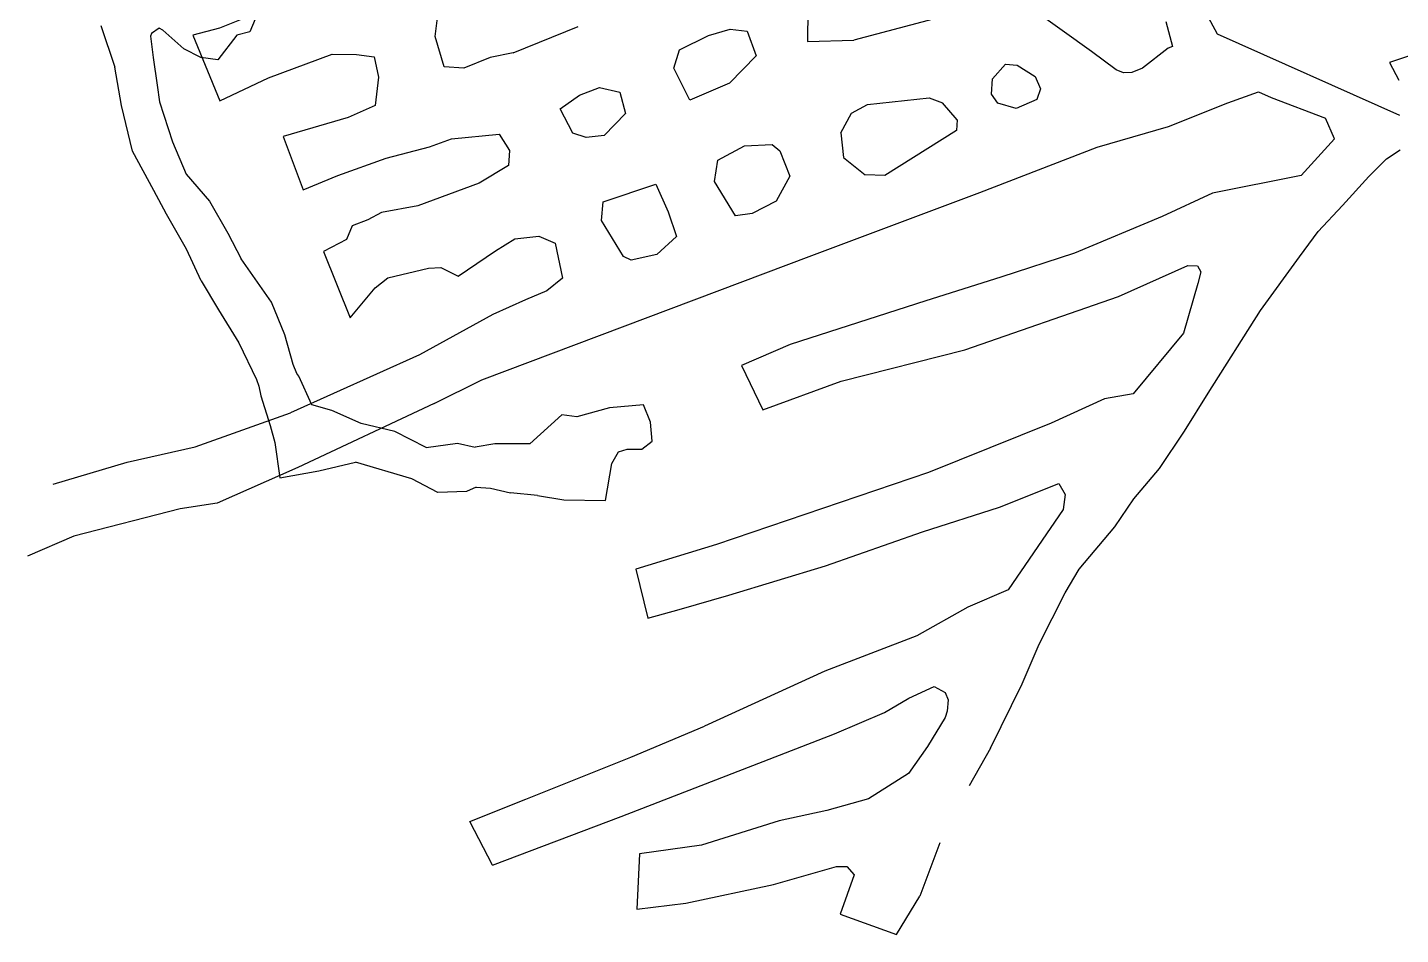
# Model space of a CAD drawing. Extents: x 539064 to 539891, y 4477666 to 4478116.
# Drawn here: x 539132.6 to 539243.8, y 4477666.4 to 4477739.8 of the extents above; entities that cross this region are included whole.
import ezdxf

# ---------------------------------------------------------------- set-up
doc = ezdxf.new("R2010")
doc.units = 0
doc.header["$MEASUREMENT"] = 0
doc.linetypes.add('DUZ', pattern=[500, 500])
for name, color, linetype in [('GEOFENCE', 90, 'DUZ'), ('KAT_1450', 236, 'DUZ'), ('KAT_1460', 13, 'DUZ')]:
    doc.layers.add(name, color=color, linetype=linetype)

msp = doc.modelspace()

# ---------------------------------------------------------------- linework, layer by layer
at = {"layer": 'GEOFENCE', "linetype": 'Continuous'}
for p, q in [((539226.95, 4477742.96, 1442.68), (539228.9, 4477739.32, 1451.79)), ((539228.9, 4477739.32, 1451.79), (539243.67, 4477732.75, 1450.72))]:
    msp.add_line(p, q, dxfattribs=at)
at = {"layer": 'KAT_1450'}
for p, q in [((539151.36, 4477741.07, 1454.49), (539148.11, 4477739.79, 1456.3)), ((539165.57, 4477739.11, 1453.45), (539165.86, 4477741.27, 1453.61)), ((539195.76, 4477741.26, 1453.38), (539195.72, 4477738.71, 1453.28)), ((539205.92, 4477740.51, 1453.18), (539199.49, 4477738.8, 1453.28)), ((539218.72, 4477737.89, 1453.31), (539213.99, 4477741.29, 1453.26)), ((539224.76, 4477740.33, 1453.06), (539225.29, 4477738.3, 1452.81)), ((539148.11, 4477739.79, 1456.3), (539145.96, 4477739.21, 1456.42)), ((539145.96, 4477739.21, 1456.42), (539148.13, 4477733.89, 1456.51)), ((539166.31, 4477736.64, 1453.46), (539165.57, 4477739.11, 1453.45)), ((539171.91, 4477737.78, 1453.35), (539177.17, 4477739.93, 1454.8)), ((539185.37, 4477738.03, 1453.35), (539187.72, 4477739.18, 1453.35)), ((539187.72, 4477739.18, 1453.35), (539189.46, 4477739.7, 1453.35)), ((539189.46, 4477739.7, 1453.35), (539190.84, 4477739.54, 1453.35)), ((539190.84, 4477739.54, 1453.35), (539191.58, 4477737.55, 1453.35)), ((539249.3, 4477739.13, 1451.61), (539242.86, 4477737, 1451.56)), ((539184.91, 4477736.55, 1453.6), (539185.37, 4477738.03, 1453.35)), ((539195.72, 4477738.71, 1453.28), (539199.49, 4477738.8, 1453.28)), ((539224.93, 4477738.16, 1452.94), (539222.85, 4477736.54, 1452.94)), ((539225.29, 4477738.3, 1452.81), (539224.93, 4477738.16, 1452.94)), ((539152.09, 4477735.75, 1456.35), (539157.24, 4477737.68, 1454.1)), ((539157.24, 4477737.68, 1454.1), (539159.21, 4477737.66, 1453.82)), ((539159.21, 4477737.66, 1453.82), (539160.65, 4477737.46, 1453.79)), ((539160.65, 4477737.46, 1453.79), (539160.99, 4477735.81, 1453.48)), ((539170.04, 4477737.41, 1453.25), (539167.91, 4477736.55, 1453.35)), ((539171.91, 4477737.78, 1453.35), (539170.04, 4477737.41, 1453.25)), ((539191.58, 4477737.55, 1453.35), (539189.41, 4477735.33, 1453.57)), ((539210.71, 4477735.68, 1453.12), (539211.77, 4477736.88, 1452.99)), ((539211.77, 4477736.88, 1452.99), (539212.7, 4477736.8, 1453.25)), ((539220.72, 4477736.4, 1453.02), (539218.72, 4477737.89, 1453.31)), ((539242.86, 4477737, 1451.56), (539243.61, 4477735.56, 1450.49)), ((539160.99, 4477735.81, 1453.48), (539160.71, 4477733.53, 1453.38)), ((539167.91, 4477736.55, 1453.35), (539166.31, 4477736.64, 1453.46)), ((539186.19, 4477733.96, 1453.72), (539184.91, 4477736.55, 1453.6)), ((539212.7, 4477736.8, 1453.25), (539214.18, 4477735.86, 1453.28)), ((539214.18, 4477735.86, 1453.28), (539214.6, 4477734.87, 1453.36)), ((539221.31, 4477736.16, 1452.94), (539220.72, 4477736.4, 1453.02)), ((539221.99, 4477736.2, 1452.94), (539221.31, 4477736.16, 1452.94)), ((539222.85, 4477736.54, 1452.94), (539221.99, 4477736.2, 1452.94)), ((539148.13, 4477733.89, 1456.51), (539152.09, 4477735.75, 1456.35)), ((539177.28, 4477734.36, 1453.23), (539178.88, 4477734.99, 1453.22)), ((539178.88, 4477734.99, 1453.22), (539180.54, 4477734.6, 1453.65)), ((539189.41, 4477735.33, 1453.57), (539186.19, 4477733.96, 1453.72)), ((539210.62, 4477734.45, 1452.99), (539210.71, 4477735.68, 1453.12)), ((539214.6, 4477734.87, 1453.36), (539214.3, 4477734.01, 1453.35)), ((539175.7, 4477733.26, 1453.19), (539177.28, 4477734.36, 1453.23)), ((539180.54, 4477734.6, 1453.65), (539180.99, 4477732.86, 1454)), ((539199.3, 4477732.89, 1453.24), (539200.59, 4477733.61, 1453.3)), ((539200.59, 4477733.61, 1453.3), (539205.59, 4477734.13, 1453.26)), ((539205.59, 4477734.13, 1453.26), (539206.67, 4477733.74, 1453.3)), ((539207.85, 4477732.35, 1453.04), (539206.67, 4477733.74, 1453.3)), ((539211.15, 4477733.71, 1452.89), (539210.62, 4477734.45, 1452.99)), ((539212.63, 4477733.28, 1452.89), (539211.15, 4477733.71, 1452.89)), ((539214.3, 4477734.01, 1453.35), (539212.63, 4477733.28, 1452.89)), ((539224.96, 4477731.83, 1452.83), (539229.76, 4477733.73, 1452.49)), ((539229.76, 4477733.73, 1452.49), (539232.24, 4477734.62, 1452.13)), ((539232.24, 4477734.62, 1452.13), (539233.27, 4477734.16, 1451.59)), ((539233.27, 4477734.16, 1451.59), (539237.69, 4477732.5, 1450.99)), ((539158.54, 4477732.55, 1453.31), (539153.28, 4477731, 1453.77)), ((539160.71, 4477733.53, 1453.38), (539158.54, 4477732.55, 1453.31)), ((539176.72, 4477731.29, 1454.18), (539175.7, 4477733.26, 1453.19)), ((539180.99, 4477732.86, 1454), (539179.27, 4477731.1, 1454.22)), ((539198.44, 4477731.31, 1453.25), (539199.3, 4477732.89, 1453.24)), ((539238.42, 4477730.81, 1450.95), (539237.69, 4477732.5, 1450.99)), ((539198.44, 4477731.31, 1453.25), (539198.65, 4477729.3, 1453.26)), ((539207.8, 4477731.5, 1452.89), (539201.99, 4477727.85, 1453.26)), ((539207.85, 4477732.35, 1453.04), (539207.8, 4477731.5, 1452.89)), ((539219.19, 4477730.15, 1452.98), (539224.96, 4477731.83, 1452.83)), ((539153.28, 4477731, 1453.77), (539154.88, 4477726.68, 1453.54)), ((539165.11, 4477730.17, 1453.4), (539166.89, 4477730.83, 1453.44)), ((539166.89, 4477730.83, 1453.44), (539170.75, 4477731.2, 1453.2)), ((539170.75, 4477731.2, 1453.2), (539171.61, 4477729.88, 1454.48)), ((539177.81, 4477730.92, 1454.19), (539176.72, 4477731.29, 1454.18)), ((539179.27, 4477731.1, 1454.22), (539177.81, 4477730.92, 1454.19)), ((539188.46, 4477729.08, 1453.6), (539190.63, 4477730.24, 1453.4)), ((539190.63, 4477730.24, 1453.4), (539192.88, 4477730.36, 1453.25)), ((539192.88, 4477730.36, 1453.25), (539193.49, 4477729.86, 1453.25)), ((539238.42, 4477730.81, 1450.95), (539235.7, 4477727.86, 1451.25)), ((539157.69, 4477727.85, 1453.49), (539161.6, 4477729.26, 1453.38)), ((539161.6, 4477729.26, 1453.38), (539165.11, 4477730.17, 1453.4)), ((539171.61, 4477729.88, 1454.48), (539171.53, 4477728.66, 1454.15)), ((539193.49, 4477729.86, 1453.25), (539194.3, 4477727.8, 1453.26)), ((539198.65, 4477729.3, 1453.26), (539200.4, 4477727.89, 1455.32)), ((539209.69, 4477726.48, 1453.19), (539219.19, 4477730.15, 1452.98)), ((539241.18, 4477727.77, 1450.95), (539242.63, 4477729.21, 1450.95)), ((539242.63, 4477729.21, 1450.95), (539243.73, 4477729.94, 1450.95)), ((539171.53, 4477728.66, 1454.15), (539169.15, 4477727.22, 1454.4)), ((539188.21, 4477727.37, 1453.6), (539188.46, 4477729.08, 1453.6)), ((539154.88, 4477726.68, 1453.54), (539157.69, 4477727.85, 1453.49)), ((539169.15, 4477727.22, 1454.4), (539164.18, 4477725.38, 1454.32)), ((539179.19, 4477725.71, 1454.2), (539183.45, 4477727.16, 1454.2)), ((539183.45, 4477727.16, 1454.2), (539184.46, 4477724.9, 1453.8)), ((539189.89, 4477724.57, 1453.26), (539188.21, 4477727.37, 1453.6)), ((539194.3, 4477727.8, 1453.26), (539193.19, 4477725.78, 1453.26)), ((539201.99, 4477727.85, 1453.26), (539200.4, 4477727.89, 1455.32)), ((539235.7, 4477727.86, 1451.25), (539228.53, 4477726.43, 1451.53)), ((539239.05, 4477725.41, 1451.25), (539241.18, 4477727.77, 1450.95)), ((539193.19, 4477725.78, 1453.26), (539191.26, 4477724.78, 1453.26)), ((539196.08, 4477721.38, 1453.3), (539209.69, 4477726.48, 1453.19)), ((539228.53, 4477726.43, 1451.53), (539224.44, 4477724.53, 1451.77)), ((539161.23, 4477724.85, 1454.44), (539160.13, 4477724.25, 1454.39)), ((539164.18, 4477725.38, 1454.32), (539161.23, 4477724.85, 1454.44)), ((539179.05, 4477724.2, 1453.7), (539179.19, 4477725.71, 1454.2)), ((539184.46, 4477724.9, 1453.8), (539185.11, 4477722.9, 1453.26)), ((539191.26, 4477724.78, 1453.26), (539189.89, 4477724.57, 1453.26)), ((539237.08, 4477723.3, 1451.51), (539239.05, 4477725.41, 1451.25)), ((539158.86, 4477723.78, 1454.3), (539158.4, 4477722.66, 1454.38)), ((539160.13, 4477724.25, 1454.39), (539158.86, 4477723.78, 1454.3)), ((539180.82, 4477721.3, 1453.26), (539179.05, 4477724.2, 1453.7)), ((539224.44, 4477724.53, 1451.77), (539217.36, 4477721.55, 1452.06)), ((539158.4, 4477722.66, 1454.38), (539156.55, 4477721.7, 1454.39)), ((539170.47, 4477721.75, 1454.64), (539172.04, 4477722.71, 1454.5)), ((539172.04, 4477722.71, 1454.5), (539173.97, 4477722.94, 1454.4)), ((539173.97, 4477722.94, 1454.4), (539175.29, 4477722.36, 1453.7)), ((539185.11, 4477722.9, 1453.26), (539183.54, 4477721.45, 1453.26)), ((539235.56, 4477721.27, 1451.54), (539237.08, 4477723.3, 1451.51)), ((539156.55, 4477721.7, 1454.39), (539158.71, 4477716.31, 1454.62)), ((539167.43, 4477719.7, 1454.52), (539170.47, 4477721.75, 1454.64)), ((539169.35, 4477711.3, 1453.23), (539196.08, 4477721.38, 1453.3)), ((539175.29, 4477722.36, 1453.7), (539175.9, 4477719.52, 1453.26)), ((539183.54, 4477721.45, 1453.26), (539181.44, 4477720.98, 1453.26)), ((539217.36, 4477721.55, 1452.06), (539211.38, 4477719.62, 1452.15)), ((539161.76, 4477719.57, 1454.6), (539165.05, 4477720.35, 1454.59)), ((539165.05, 4477720.35, 1454.59), (539166.04, 4477720.4, 1454.63)), ((539166.04, 4477720.4, 1454.63), (539167.43, 4477719.7, 1454.52)), ((539181.44, 4477720.98, 1453.26), (539180.82, 4477721.3, 1453.26)), ((539220.92, 4477718.05, 1452.01), (539226.53, 4477720.55, 1451.77)), ((539226.53, 4477720.55, 1451.77), (539227.32, 4477720.53, 1451.68)), ((539227.32, 4477720.53, 1451.68), (539227.57, 4477720.04, 1451.46)), ((539232.41, 4477716.9, 1451.49), (539235.56, 4477721.27, 1451.54)), ((539160.72, 4477718.76, 1454.34), (539161.76, 4477719.57, 1454.6)), ((539175.9, 4477719.52, 1453.26), (539174.61, 4477718.5, 1453.26)), ((539211.38, 4477719.62, 1452.15), (539205.32, 4477717.7, 1452)), ((539227.35, 4477719.1, 1451.49), (539226.19, 4477715.07, 1451.6)), ((539227.57, 4477720.04, 1451.46), (539227.35, 4477719.1, 1451.49)), ((539158.71, 4477716.31, 1454.62), (539160.72, 4477718.76, 1454.34)), ((539174.61, 4477718.5, 1453.26), (539172.9, 4477717.79, 1453.26)), ((539208.46, 4477713.73, 1452.04), (539220.92, 4477718.05, 1452.01)), ((539172.9, 4477717.79, 1453.26), (539170.25, 4477716.6, 1453.24)), ((539205.32, 4477717.7, 1452), (539194.33, 4477714.15, 1451.89)), ((539228.18, 4477710.21, 1451.67), (539232.41, 4477716.9, 1451.49)), ((539170.25, 4477716.6, 1453.24), (539164.32, 4477713.32, 1453.22)), ((539226.19, 4477715.07, 1451.6), (539222.09, 4477710.16, 1451.64)), ((539194.33, 4477714.15, 1451.89), (539190.4, 4477712.45, 1451.89)), ((539198.46, 4477711.2, 1451.89), (539208.46, 4477713.73, 1452.04)), ((539164.32, 4477713.32, 1453.22), (539153.86, 4477708.61, 1453.1)), ((539190.4, 4477712.45, 1451.89), (539192.12, 4477708.86, 1451.89)), ((539165.49, 4477709.39, 1452.97), (539169.35, 4477711.3, 1453.23)), ((539192.12, 4477708.86, 1451.89), (539198.46, 4477711.2, 1451.89)), ((539226.26, 4477707.15, 1451.64), (539228.18, 4477710.21, 1451.67)), ((539165.49, 4477709.39, 1452.97), (539154.45, 4477704.2, 1453.13)), ((539219.77, 4477709.77, 1451.58), (539215.47, 4477707.78, 1451.58)), ((539222.09, 4477710.16, 1451.64), (539219.77, 4477709.77, 1451.58)), ((539146.15, 4477705.86, 1453.09), (539153.86, 4477708.61, 1453.1)), ((539215.47, 4477707.78, 1451.58), (539205.54, 4477703.8, 1451.83)), ((539224.24, 4477704.11, 1451.59), (539226.26, 4477707.15, 1451.64)), ((539140.64, 4477704.62, 1452.98), (539146.15, 4477705.86, 1453.09)), ((539134.65, 4477702.85, 1452.83), (539140.64, 4477704.62, 1452.98)), ((539154.45, 4477704.2, 1453.13), (539147.94, 4477701.3, 1453.1)), ((539205.54, 4477703.8, 1451.83), (539188.37, 4477697.97, 1451.84)), ((539222.17, 4477701.66, 1451.54), (539224.24, 4477704.11, 1451.59)), ((539211.27, 4477700.99, 1451.81), (539216.08, 4477702.89, 1451.58)), ((539216.08, 4477702.89, 1451.58), (539216.6, 4477702.02, 1451.54)), ((539147.94, 4477701.3, 1453.1), (539144.92, 4477700.85, 1453.04)), ((539216.6, 4477702.02, 1451.54), (539216.43, 4477700.79, 1451.54)), ((539220.61, 4477699.38, 1451.54), (539222.17, 4477701.66, 1451.54)), ((539144.92, 4477700.85, 1453.04), (539136.32, 4477698.64, 1452.83)), ((539205.04, 4477698.97, 1451.83), (539211.27, 4477700.99, 1451.81)), ((539216.43, 4477700.79, 1451.54), (539211.97, 4477694.28, 1451.62)), ((539217.73, 4477695.96, 1451.57), (539220.61, 4477699.38, 1451.54)), ((539136.32, 4477698.64, 1452.83), (539132.57, 4477697.02, 1452.83)), ((539188.37, 4477697.97, 1451.84), (539181.82, 4477695.95, 1451.85)), ((539197.19, 4477696.24, 1451.82), (539205.04, 4477698.97, 1451.83)), ((539181.82, 4477695.95, 1451.85), (539182.8, 4477691.98, 1451.85)), ((539189.36, 4477693.85, 1451.84), (539197.19, 4477696.24, 1451.82)), ((539216.61, 4477694.05, 1451.6), (539217.73, 4477695.96, 1451.57)), ((539185.34, 4477692.68, 1451.85), (539189.36, 4477693.85, 1451.84)), ((539211.97, 4477694.28, 1451.62), (539208.71, 4477692.88, 1451.56)), ((539214.49, 4477689.89, 1451.62), (539216.61, 4477694.05, 1451.6)), ((539182.8, 4477691.98, 1451.85), (539185.34, 4477692.68, 1451.85)), ((539208.71, 4477692.88, 1451.56), (539204.59, 4477690.57, 1451.6)), ((539204.59, 4477690.57, 1451.6), (539197.14, 4477687.69, 1451.76)), ((539213.12, 4477686.67, 1451.55), (539214.49, 4477689.89, 1451.62)), ((539197.14, 4477687.69, 1451.76), (539187.38, 4477683.23, 1452.19)), ((539203.94, 4477685.5, 1451.64), (539205.99, 4477686.46, 1451.6)), ((539205.99, 4477686.46, 1451.6), (539206.88, 4477685.96, 1451.54)), ((539206.88, 4477685.96, 1451.54), (539207.11, 4477685.36, 1451.54)), ((539210.56, 4477681.45, 1451.54), (539213.12, 4477686.67, 1451.55)), ((539201.97, 4477684.36, 1451.69), (539203.94, 4477685.5, 1451.64)), ((539207.11, 4477685.36, 1451.54), (539207.05, 4477684.46, 1451.54)), ((539197.93, 4477682.62, 1451.79), (539201.97, 4477684.36, 1451.69)), ((539206.89, 4477683.93, 1451.54), (539205.45, 4477681.6, 1451.52)), ((539207.05, 4477684.46, 1451.54), (539206.89, 4477683.93, 1451.54)), ((539181.42, 4477680.74, 1452.22), (539187.38, 4477683.23, 1452.19)), ((539192.62, 4477680.58, 1452.06), (539197.93, 4477682.62, 1451.79)), ((539205.45, 4477681.6, 1451.52), (539203.9, 4477679.41, 1451.51)), ((539210.56, 4477681.45, 1451.54), (539208.83, 4477678.4, 1451.51)), ((539172.91, 4477677.32, 1452.23), (539181.42, 4477680.74, 1452.22)), ((539180.65, 4477675.91, 1452.23), (539192.62, 4477680.58, 1452.06)), ((539203.9, 4477679.41, 1451.51), (539200.66, 4477677.36, 1451.53)), ((539168.39, 4477675.52, 1452.23), (539172.91, 4477677.32, 1452.23)), ((539200.66, 4477677.36, 1451.53), (539197.29, 4477676.4, 1451.61)), ((539170.23, 4477671.99, 1452.23), (539180.65, 4477675.91, 1452.23)), ((539197.29, 4477676.4, 1451.61), (539193.43, 4477675.56, 1451.77)), ((539170.23, 4477671.99, 1452.23), (539168.39, 4477675.52, 1452.23)), ((539193.43, 4477675.56, 1451.77), (539187.14, 4477673.59, 1452.06)), ((539187.14, 4477673.59, 1452.06), (539182.13, 4477672.89, 1452.22)), ((539206.44, 4477673.79, 1451.5), (539204.83, 4477669.48, 1451.49)), ((539182.13, 4477672.89, 1452.22), (539181.91, 4477668.42, 1452.22)), ((539192.97, 4477670.41, 1451.84), (539198.08, 4477671.88, 1451.61)), ((539198.08, 4477671.88, 1451.61), (539198.92, 4477671.88, 1451.53)), ((539198.92, 4477671.88, 1451.53), (539199.52, 4477671.21, 1451.49)), ((539185.89, 4477668.9, 1452.16), (539192.97, 4477670.41, 1451.84)), ((539199.52, 4477671.21, 1451.49), (539198.37, 4477668.01, 1451.49)), ((539202.95, 4477666.36, 1451.49), (539204.83, 4477669.48, 1451.49)), ((539181.91, 4477668.42, 1452.22), (539185.89, 4477668.9, 1452.16)), ((539198.37, 4477668.01, 1451.49), (539202.95, 4477666.36, 1451.49))]:
    msp.add_line(p, q, dxfattribs=at)
at = {"layer": 'KAT_1460'}
for p, q in [((539151.21, 4477741.03, 1476.97), (539150.57, 4477739.48, 1477.08)), ((539138.5, 4477740, 1477.22), (539139.63, 4477736.63, 1477.79)), ((539142.61, 4477739.36, 1477.45), (539142.54, 4477739.13, 1477.52)), ((539142.54, 4477739.13, 1477.52), (539142.75, 4477737.41, 1477.61)), ((539143.23, 4477739.78, 1477.29), (539142.61, 4477739.36, 1477.45)), ((539143.53, 4477739.63, 1477.29), (539143.23, 4477739.78, 1477.29)), ((539145.23, 4477738.11, 1477.3), (539143.53, 4477739.63, 1477.29)), ((539149.51, 4477739.23, 1477.09), (539147.97, 4477737.23, 1477.37)), ((539150.57, 4477739.48, 1477.08), (539149.51, 4477739.23, 1477.09)), ((539146.6, 4477737.42, 1477.34), (539145.23, 4477738.11, 1477.3)), ((539142.75, 4477737.41, 1477.61), (539143.07, 4477735.16, 1478.18)), ((539147.97, 4477737.23, 1477.37), (539146.6, 4477737.42, 1477.34)), ((539140.18, 4477733.51, 1478.25), (539139.63, 4477736.63, 1477.79)), ((539143.07, 4477735.16, 1478.18), (539143.26, 4477733.83, 1478.36)), ((539143.26, 4477733.83, 1478.36), (539144.3, 4477730.58, 1478.74)), ((539141.08, 4477729.81, 1478.81), (539140.18, 4477733.51, 1478.25)), ((539144.3, 4477730.58, 1478.74), (539145.41, 4477727.96, 1479.16)), ((539142.79, 4477726.63, 1479.09), (539141.08, 4477729.81, 1478.81)), ((539145.41, 4477727.96, 1479.16), (539147.32, 4477725.76, 1479.42)), ((539143.83, 4477724.73, 1479.12), (539142.79, 4477726.63, 1479.09)), ((539147.32, 4477725.76, 1479.42), (539148.79, 4477723.18, 1479.72)), ((539145.45, 4477721.87, 1479.58), (539143.83, 4477724.73, 1479.12)), ((539148.79, 4477723.18, 1479.72), (539149.87, 4477721.11, 1479.95)), ((539146.64, 4477719.31, 1479.8), (539145.45, 4477721.87, 1479.58)), ((539152.34, 4477717.6, 1480.45), (539149.87, 4477721.11, 1479.95)), ((539146.64, 4477719.31, 1479.8), (539148.03, 4477716.97, 1480.32)), ((539148.03, 4477716.97, 1480.32), (539149.69, 4477714.3, 1480.68)), ((539153.41, 4477714.95, 1480.79), (539152.34, 4477717.6, 1480.45)), ((539154.09, 4477712.54, 1481), (539153.41, 4477714.95, 1480.79)), ((539149.69, 4477714.3, 1480.68), (539151.1, 4477711.32, 1480.93)), ((539154.38, 4477711.82, 1481.23), (539154.09, 4477712.54, 1481)), ((539151.1, 4477711.32, 1480.93), (539151.31, 4477710.77, 1481.16)), ((539154.55, 4477711.6, 1481.21), (539154.38, 4477711.82, 1481.23)), ((539155.58, 4477709.26, 1481.3), (539154.55, 4477711.6, 1481.21)), ((539151.31, 4477710.77, 1481.16), (539151.45, 4477710.01, 1481.2)), ((539151.45, 4477710.01, 1481.2), (539152.21, 4477707.61, 1481.3)), ((539157.2, 4477708.81, 1481.35), (539155.58, 4477709.26, 1481.3)), ((539182.46, 4477709.27, 1481.69), (539179.69, 4477709.04, 1481.76)), ((539183.01, 4477707.86, 1481.69), (539182.46, 4477709.27, 1481.69)), ((539159.58, 4477707.75, 1481.62), (539157.2, 4477708.81, 1481.35)), ((539175.84, 4477708.45, 1481.68), (539173.26, 4477706.11, 1481.66)), ((539177.06, 4477708.3, 1481.74), (539175.84, 4477708.45, 1481.68)), ((539179.69, 4477709.04, 1481.76), (539177.06, 4477708.3, 1481.74)), ((539152.21, 4477707.61, 1481.3), (539152.59, 4477706.23, 1481.45)), ((539162.31, 4477707.12, 1481.72), (539159.58, 4477707.75, 1481.62)), ((539164.86, 4477705.81, 1481.67), (539162.31, 4477707.12, 1481.72)), ((539183.14, 4477706.33, 1481.69), (539183.01, 4477707.86, 1481.69)), ((539152.59, 4477706.23, 1481.45), (539152.99, 4477703.35, 1481.45)), ((539164.86, 4477705.81, 1481.67), (539167.39, 4477706.16, 1481.57)), ((539167.39, 4477706.16, 1481.57), (539168.82, 4477705.84, 1481.71)), ((539170.41, 4477706.12, 1481.73), (539168.82, 4477705.84, 1481.71)), ((539173.26, 4477706.11, 1481.66), (539170.41, 4477706.12, 1481.73)), ((539182.31, 4477705.68, 1481.69), (539183.14, 4477706.33, 1481.69)), ((539156.16, 4477703.92, 1481.52), (539159.12, 4477704.64, 1481.9)), ((539163.68, 4477703.28, 1481.82), (539159.12, 4477704.64, 1481.9)), ((539179.9, 4477704.52, 1481.69), (539180.44, 4477705.47, 1481.69)), ((539180.44, 4477705.47, 1481.69), (539181.13, 4477705.69, 1481.69)), ((539181.13, 4477705.69, 1481.69), (539182.31, 4477705.68, 1481.69)), ((539152.99, 4477703.35, 1481.45), (539156.16, 4477703.92, 1481.52)), ((539179.37, 4477701.51, 1481.66), (539179.9, 4477704.52, 1481.69)), ((539165.8, 4477702.17, 1481.61), (539163.68, 4477703.28, 1481.82)), ((539168.9, 4477702.61, 1481.58), (539168.11, 4477702.25, 1481.52)), ((539168.9, 4477702.61, 1481.58), (539170.05, 4477702.53, 1481.75)), ((539170.05, 4477702.53, 1481.75), (539171.69, 4477702.13, 1481.73)), ((539168.11, 4477702.25, 1481.52), (539165.8, 4477702.17, 1481.61)), ((539173.87, 4477701.92, 1482.04), (539171.69, 4477702.13, 1481.73)), ((539173.87, 4477701.92, 1482.04), (539176.01, 4477701.57, 1481.72)), ((539176.01, 4477701.57, 1481.72), (539179.37, 4477701.51, 1481.66))]:
    msp.add_line(p, q, dxfattribs=at)

doc.saveas('drawing.dxf')
